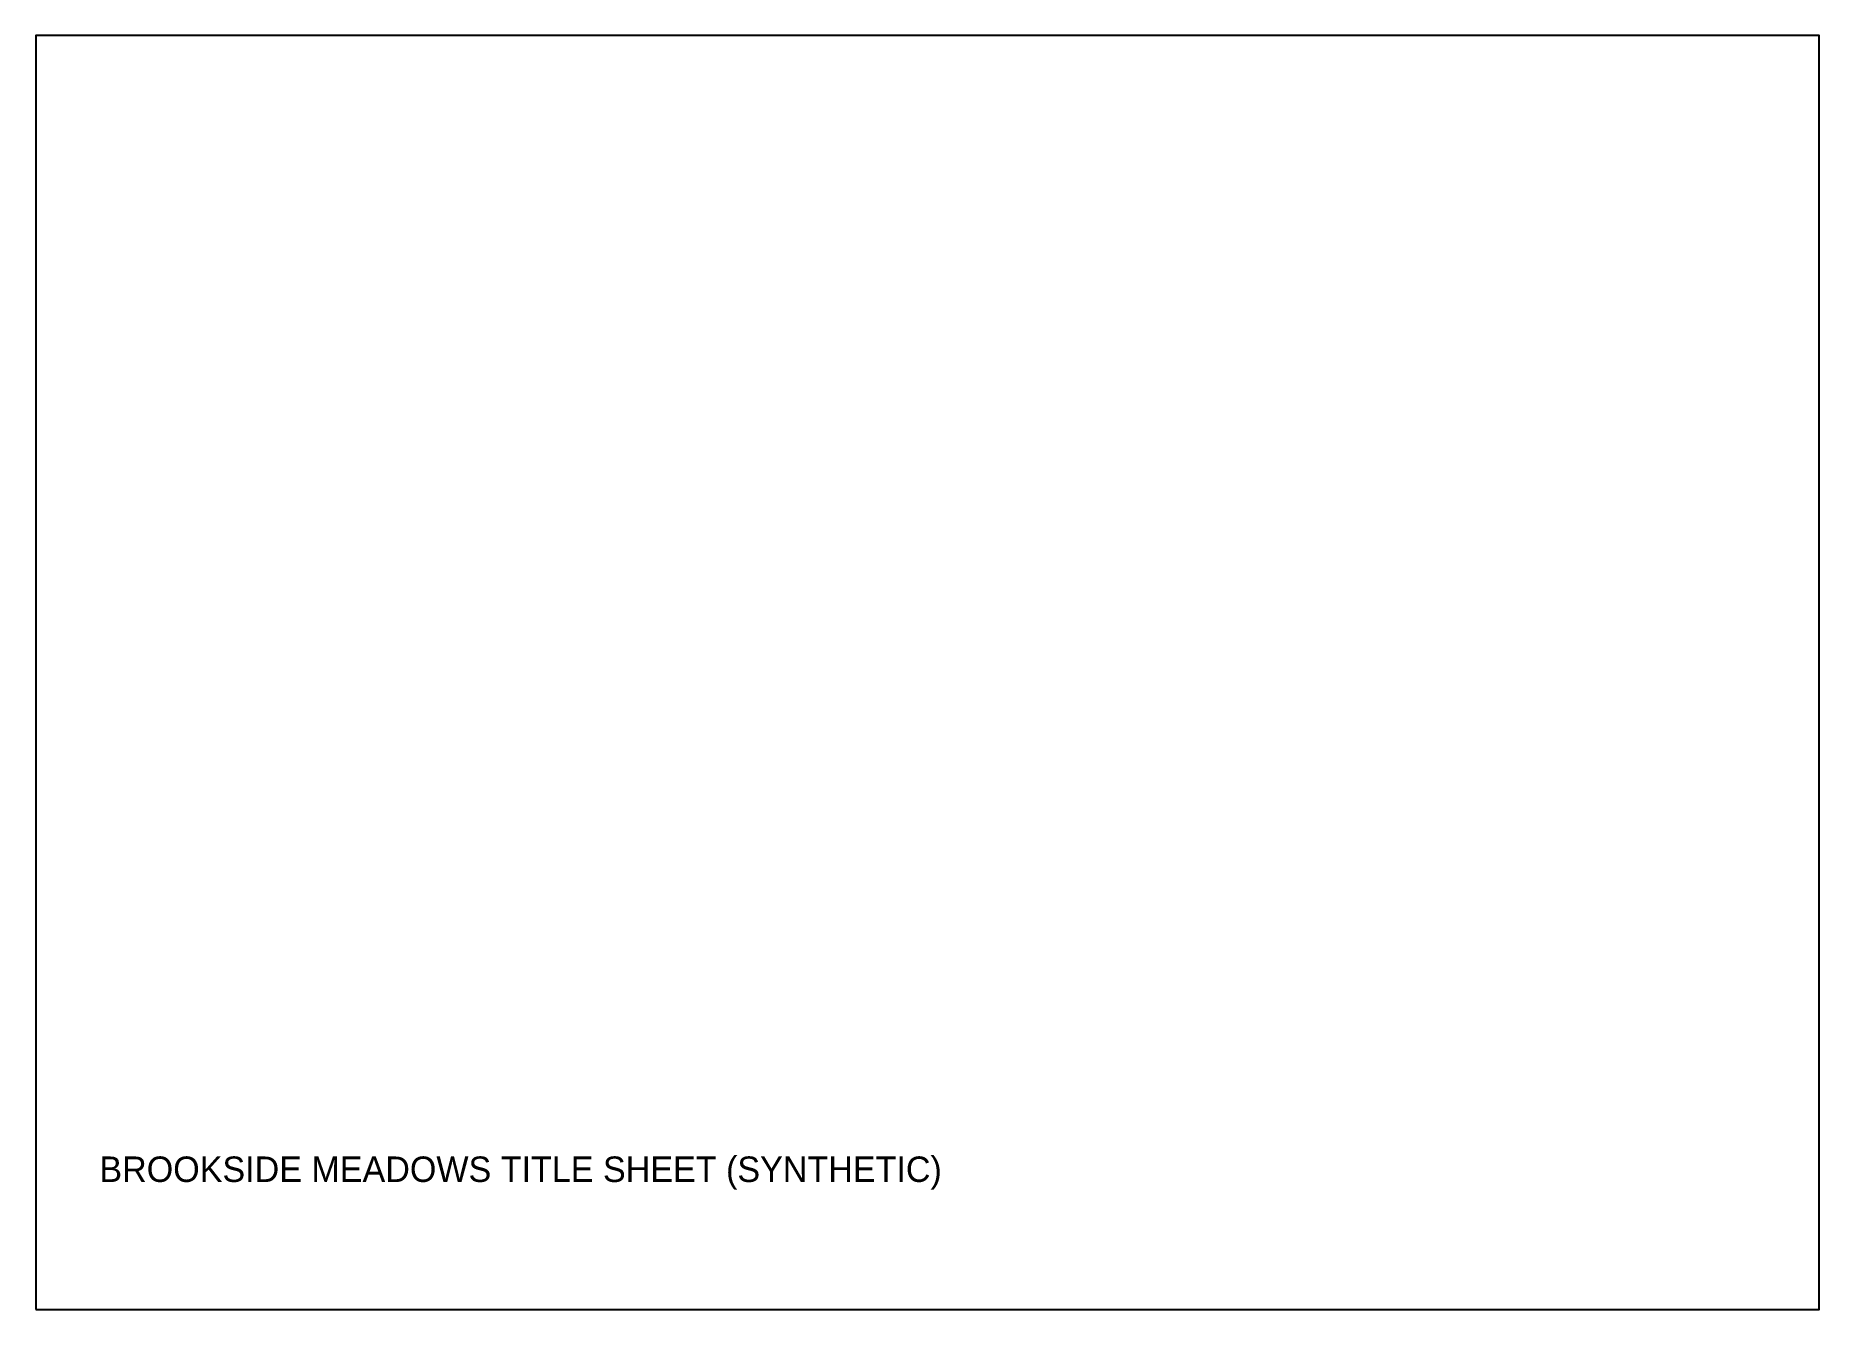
# Paper-space layout 'Layout1' of a CAD drawing. Header units: feet, sheet in millimetres. Extents: x 0 to 280, y 0 to 200.
import ezdxf

# ---------------------------------------------------------------- set-up
doc = ezdxf.new("R2010")
doc.units = ezdxf.units.FT
doc.layers.add('C-LABEL', color=7, linetype='Continuous')

psp = doc.layouts.get("Layout1")

# ---------------------------------------------------------------- linework, layer by layer
at = {"layer": 'C-LABEL'}
psp.add_lwpolyline([(0, 0), (280, 0), (280, 200), (0, 200), (0, 0)], dxfattribs=at)

# ---------------------------------------------------------------- texts
psp.add_text('BROOKSIDE MEADOWS TITLE SHEET (SYNTHETIC)', height=4, dxfattribs=at).set_placement((10, 20))

doc.saveas('drawing.dxf')
